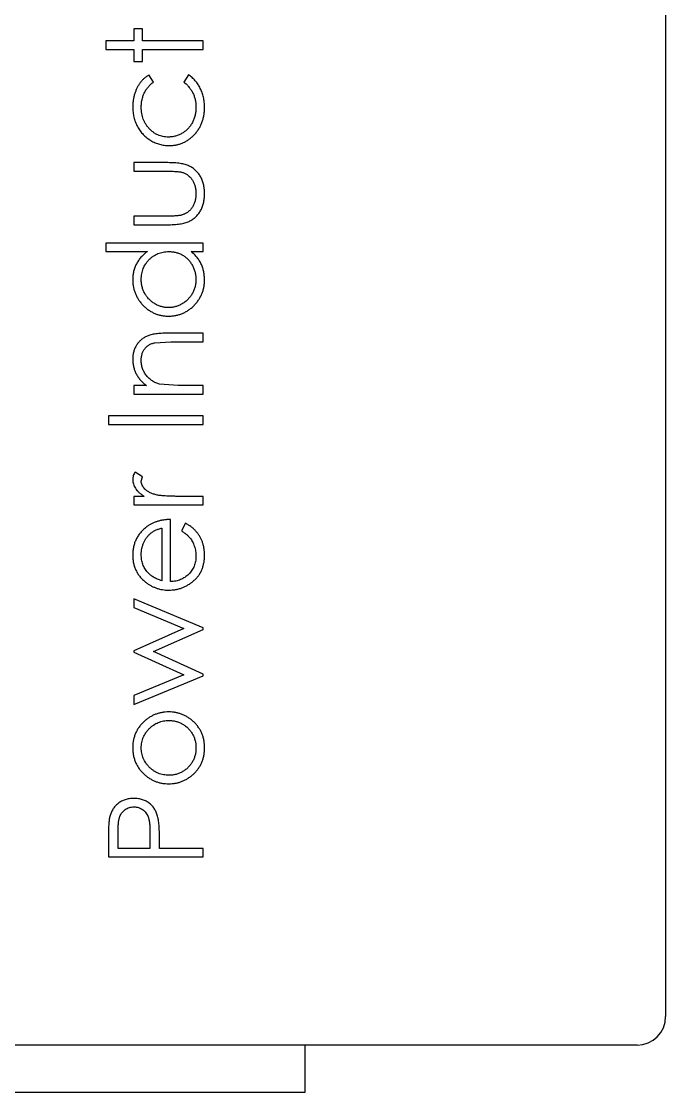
# Model space of a CAD drawing. Header units: inches. Extents: x -190 to 160, y -110 to 38.
# Drawn here: x 67.28 to 70.67, y -44.62 to -38.98 of the extents above; entities that cross this region are included whole.
import ezdxf

# ---------------------------------------------------------------- set-up
doc = ezdxf.new("R2010")
doc.units = ezdxf.units.IN
doc.header["$LTSCALE"] = 1.21
doc.header["$MEASUREMENT"] = 0
doc.layers.get('0').update_dxf_attribs({"linetype": 'CONTINUOUS'})

msp = doc.modelspace()

# ---------------------------------------------------------------- linework, layer by layer
at = {"color": 7, "linetype": 'Continuous'}
for p, q in [((70.6728, -37.7184), (70.6728, -44.2184)), ((67.8723, -39.0189), (67.8723, -39.083)), ((67.9172, -39.0189), (67.8723, -39.0189)), ((67.9172, -39.083), (67.9172, -39.0189)), ((67.7249, -39.083), (67.7249, -39.1278)), ((67.8723, -39.083), (67.7249, -39.083)), ((68.2377, -39.083), (67.9172, -39.083)), ((68.2377, -39.1278), (68.2377, -39.083)), ((67.7249, -39.1278), (67.8723, -39.1278)), ((67.8723, -39.1278), (67.8723, -39.1919)), ((67.9172, -39.1919), (67.9172, -39.1278)), ((67.9172, -39.1278), (68.2377, -39.1278)), ((67.8723, -39.1919), (67.9172, -39.1919)), ((67.9749, -39.3), (67.9515, -39.2624)), ((68.1598, -39.2624), (68.1351, -39.3)), ((67.8723, -39.724), (67.8723, -39.7689)), ((68.0502, -39.724), (67.8723, -39.724)), ((67.8723, -39.7689), (68.0418, -39.7689)), ((67.8723, -40.006), (67.8723, -40.0509)), ((68.0418, -40.006), (67.8723, -40.006)), ((67.8723, -40.0509), (68.0469, -40.0509)), ((67.7249, -40.1471), (67.7249, -40.1919)), ((68.2377, -40.1471), (67.7249, -40.1471)), ((67.7249, -40.1919), (67.943, -40.1919)), ((68.1745, -40.1919), (68.2377, -40.1919)), ((68.2377, -40.1919), (68.2377, -40.1471)), ((68.2377, -40.6214), (68.0511, -40.6214)), ((68.2377, -40.6663), (68.2377, -40.6214)), ((67.9827, -40.6716), (68.0658, -40.6663)), ((68.0658, -40.6663), (68.2377, -40.6663)), ((67.8723, -40.8971), (67.8723, -40.9419)), ((67.9382, -40.8971), (67.8723, -40.8971)), ((68.1056, -40.8971), (68.0075, -40.8901)), ((68.2377, -40.8971), (68.1056, -40.8971)), ((68.2377, -40.9419), (68.2377, -40.8971)), ((67.8723, -40.9419), (68.2377, -40.9419)), ((67.7377, -41.0573), (67.7377, -41.1022)), ((68.2377, -41.0573), (67.7377, -41.0573)), ((68.2377, -41.1022), (68.2377, -41.0573)), ((67.7377, -41.1022), (68.2377, -41.1022)), ((67.9173, -41.3768), (67.8784, -41.3522)), ((67.9108, -41.3998), (67.9173, -41.3768)), ((67.8723, -41.4804), (67.8723, -41.5253)), ((67.9261, -41.4804), (67.8723, -41.4804)), ((68.2377, -41.4804), (68.1149, -41.4804)), ((68.2377, -41.5253), (68.2377, -41.4804)), ((67.8723, -41.5253), (68.2377, -41.5253)), ((68.0646, -41.9291), (68.0646, -41.6022)), ((68.0198, -41.6471), (68.0198, -41.9244)), ((68.1433, -41.6214), (68.1223, -41.6613)), ((67.8723, -42.0189), (67.8723, -42.066)), ((68.2377, -42.1716), (67.8723, -42.0189)), ((67.8723, -42.066), (68.1351, -42.1759)), ((68.1351, -42.1759), (67.8723, -42.2926)), ((67.9749, -42.2977), (68.2377, -42.1809)), ((68.2377, -42.1809), (68.2377, -42.1716)), ((67.8723, -42.2926), (67.8723, -42.3002)), ((67.8723, -42.3002), (68.1351, -42.4195)), ((68.2377, -42.4169), (67.9749, -42.2977)), ((68.1351, -42.4195), (67.8723, -42.5284)), ((67.8723, -42.5765), (68.2377, -42.4252)), ((68.2377, -42.4252), (68.2377, -42.4169)), ((67.8723, -42.5284), (67.8723, -42.5765)), ((67.7377, -43.2798), (67.7377, -43.3778)), ((67.789, -43.333), (67.789, -43.2415)), ((67.9568, -43.2454), (67.9557, -43.333)), ((68.0069, -43.333), (68.0069, -43.2972)), ((67.9557, -43.333), (67.789, -43.333)), ((68.2377, -43.333), (68.0069, -43.333)), ((68.2377, -43.3778), (68.2377, -43.333)), ((67.7377, -43.3778), (68.2377, -43.3778)), ((70.5228, -44.3684), (64.0228, -44.3684)), ((68.7728, -44.3684), (68.7728, -44.6184)), ((68.7728, -44.6184), (65.7728, -44.6184))]:
    msp.add_line(p, q, dxfattribs=at)
msp.add_arc((70.5228, -44.2184), 0.15, 270, 0, dxfattribs=at)
for points, knots in [([(67.9515, -39.2624), (67.9471, -39.2652), (67.9382, -39.2707), (67.9263, -39.2804), (67.9154, -39.2909), (67.9058, -39.3023), (67.8973, -39.3149), (67.8895, -39.3286), (67.8828, -39.3437), (67.8768, -39.3598), (67.8718, -39.3766), (67.8685, -39.3941), (67.8663, -39.4118), (67.866, -39.4237), (67.8659, -39.4297)], [0, 0, 0, 0, 0.080267, 0.158563, 0.234587, 0.309802, 0.386398, 0.466024, 0.549934, 0.637951, 0.72809, 0.817919, 0.908731, 1, 1, 1, 1]), ([(68.2441, -39.4334), (68.2441, -39.4288), (68.244, -39.4196), (68.2428, -39.406), (68.2412, -39.3929), (68.2387, -39.3801), (68.2357, -39.3677), (68.2318, -39.3557), (68.2273, -39.344), (68.2221, -39.3329), (68.2163, -39.3221), (68.2099, -39.3119), (68.203, -39.3021), (68.1954, -39.2931), (68.1874, -39.2846), (68.1788, -39.2765), (68.1696, -39.2691), (68.163, -39.2647), (68.1598, -39.2624)], [0, 0, 0, 0, 0.069989, 0.138173, 0.205171, 0.270235, 0.334578, 0.397462, 0.460097, 0.522258, 0.583527, 0.644144, 0.704068, 0.763043, 0.821803, 0.880931, 0.940367, 1, 1, 1, 1]), ([(67.9108, -39.433), (67.911, -39.4262), (67.9113, -39.4128), (67.9144, -39.3933), (67.9194, -39.3748), (67.9264, -39.3575), (67.9355, -39.3413), (67.9467, -39.3263), (67.9597, -39.3122), (67.9698, -39.3041), (67.9749, -39.3)], [0, 0, 0, 0, 0.134005, 0.26153, 0.385391, 0.506636, 0.626494, 0.747416, 0.871676, 1, 1, 1, 1]), ([(68.1351, -39.3), (68.1403, -39.3043), (68.1503, -39.3128), (68.1633, -39.3273), (68.1745, -39.3425), (68.1836, -39.3587), (68.1906, -39.3759), (68.1956, -39.3941), (68.1987, -39.4131), (68.1991, -39.4261), (68.1992, -39.4327)], [0, 0, 0, 0, 0.131436, 0.258143, 0.380628, 0.501558, 0.622702, 0.744553, 0.870019, 1, 1, 1, 1]), ([(67.8659, -39.4297), (67.866, -39.4345), (67.8661, -39.4439), (67.8674, -39.4579), (67.8692, -39.4715), (67.8721, -39.4847), (67.8756, -39.4976), (67.8799, -39.5102), (67.885, -39.5224), (67.8909, -39.5342), (67.8975, -39.5455), (67.9047, -39.5563), (67.9125, -39.5665), (67.921, -39.5759), (67.93, -39.5849), (67.9398, -39.5931), (67.95, -39.6008), (67.9609, -39.6077), (67.9722, -39.6139), (67.9837, -39.6193), (67.9955, -39.624), (68.0076, -39.6276), (68.0198, -39.6308), (68.0324, -39.6326), (68.0451, -39.634), (68.0537, -39.6342), (68.058, -39.6342)], [0, 0, 0, 0, 0.045769, 0.090405, 0.134022, 0.177193, 0.219957, 0.262249, 0.304554, 0.346762, 0.38863, 0.430157, 0.470985, 0.511317, 0.551813, 0.592449, 0.633145, 0.67459, 0.715827, 0.756474, 0.796993, 0.837169, 0.877364, 0.917864, 0.958709, 1, 1, 1, 1]), ([(68.054, -39.5894), (68.0491, -39.5892), (68.0395, -39.589), (68.0253, -39.5868), (68.0117, -39.5835), (67.9987, -39.5784), (67.9862, -39.5723), (67.9744, -39.5644), (67.963, -39.5554), (67.9523, -39.545), (67.9426, -39.5336), (67.9341, -39.5213), (67.9269, -39.5083), (67.9209, -39.4947), (67.9165, -39.4802), (67.9131, -39.4651), (67.9112, -39.4493), (67.9109, -39.4385), (67.9108, -39.433)], [0, 0, 0, 0, 0.061906, 0.122282, 0.181243, 0.239687, 0.298403, 0.358078, 0.419262, 0.482458, 0.54645, 0.609183, 0.671752, 0.734538, 0.798031, 0.863079, 0.930478, 1, 1, 1, 1]), ([(68.1992, -39.4327), (68.199, -39.4399), (68.1986, -39.4541), (68.195, -39.4748), (68.1891, -39.4944), (68.1807, -39.5128), (68.1704, -39.5298), (68.1579, -39.5449), (68.1435, -39.5581), (68.1274, -39.5693), (68.11, -39.5782), (68.0919, -39.5846), (68.0731, -39.5886), (68.0604, -39.5891), (68.054, -39.5894)], [0, 0, 0, 0, 0.090995, 0.178471, 0.263762, 0.348667, 0.432135, 0.513403, 0.594976, 0.677471, 0.759679, 0.840035, 0.919475, 1, 1, 1, 1]), ([(68.058, -39.6342), (68.0644, -39.6341), (68.0769, -39.6337), (68.0953, -39.6309), (68.113, -39.6266), (68.1299, -39.6202), (68.1462, -39.6122), (68.1616, -39.6022), (68.1764, -39.5907), (68.1901, -39.5773), (68.2028, -39.5627), (68.2139, -39.547), (68.2233, -39.5303), (68.2309, -39.5127), (68.2369, -39.4942), (68.241, -39.4747), (68.2437, -39.4544), (68.244, -39.4405), (68.2441, -39.4334)], [0, 0, 0, 0, 0.062366, 0.123016, 0.18218, 0.241315, 0.30026, 0.359833, 0.421027, 0.48433, 0.548024, 0.610609, 0.672995, 0.73555, 0.798904, 0.863665, 0.930441, 1, 1, 1, 1]), ([(68.2441, -39.8871), (68.2441, -39.8827), (68.244, -39.8739), (68.2429, -39.8611), (68.2413, -39.8489), (68.2389, -39.8372), (68.2358, -39.8261), (68.2323, -39.8155), (68.2278, -39.8056), (68.2228, -39.7963), (68.2172, -39.7874), (68.211, -39.7793), (68.2043, -39.7716), (68.1972, -39.7644), (68.1893, -39.758), (68.1812, -39.752), (68.1724, -39.7467), (68.1631, -39.7418), (68.1528, -39.7376), (68.1416, -39.7339), (68.1292, -39.7308), (68.1156, -39.7284), (68.1009, -39.7263), (68.085, -39.725), (68.068, -39.7242), (68.0562, -39.724), (68.0502, -39.724)], [0, 0, 0, 0, 0.046061, 0.08984, 0.132171, 0.173216, 0.212399, 0.250545, 0.287775, 0.324061, 0.359907, 0.395235, 0.429826, 0.464576, 0.498985, 0.533903, 0.568911, 0.604572, 0.642163, 0.682698, 0.726289, 0.773809, 0.824452, 0.879304, 0.93779, 1, 1, 1, 1]), ([(68.0418, -39.7689), (68.0472, -39.7689), (68.0576, -39.7689), (68.0723, -39.7693), (68.0857, -39.7698), (68.0976, -39.7705), (68.108, -39.7716), (68.1169, -39.7729), (68.1244, -39.7743), (68.1288, -39.7757), (68.1308, -39.7763)], [0, 0, 0, 0, 0.181047, 0.346506, 0.495245, 0.628535, 0.745409, 0.845926, 0.930307, 1, 1, 1, 1]), ([(68.1308, -39.7763), (68.1358, -39.7783), (68.1457, -39.7823), (68.1589, -39.7916), (68.1708, -39.8027), (68.1809, -39.8162), (68.1891, -39.8314), (68.195, -39.8485), (68.1986, -39.8671), (68.199, -39.88), (68.1992, -39.8867)], [0, 0, 0, 0, 0.115661, 0.229984, 0.346404, 0.466957, 0.591629, 0.720163, 0.855368, 1, 1, 1, 1]), ([(68.0469, -40.0509), (68.0531, -40.0508), (68.0652, -40.0507), (68.0827, -40.0499), (68.0991, -40.0486), (68.1141, -40.0466), (68.128, -40.0441), (68.1407, -40.041), (68.1522, -40.0373), (68.1626, -40.0331), (68.172, -40.0282), (68.1808, -40.0228), (68.1892, -40.0169), (68.197, -40.0104), (68.2043, -40.0032), (68.211, -39.9955), (68.2172, -39.9872), (68.2228, -39.9783), (68.2278, -39.9688), (68.2323, -39.9589), (68.2358, -39.9482), (68.2389, -39.9371), (68.2413, -39.9254), (68.2429, -39.9131), (68.244, -39.9003), (68.2441, -39.8916), (68.2441, -39.8871)], [0, 0, 0, 0, 0.063476, 0.122933, 0.178121, 0.229818, 0.277417, 0.321787, 0.362465, 0.399904, 0.435424, 0.470466, 0.505029, 0.539489, 0.573809, 0.608451, 0.643613, 0.679014, 0.715151, 0.752231, 0.789904, 0.828929, 0.869466, 0.911273, 0.954848, 1, 1, 1, 1]), ([(68.1992, -39.8867), (68.199, -39.8934), (68.1986, -39.9065), (68.1949, -39.9253), (68.1888, -39.9427), (68.1817, -39.9559), (68.1751, -39.9656), (68.1695, -39.9721), (68.1636, -39.9782), (68.1572, -39.9836), (68.1503, -39.9883), (68.1431, -39.9926), (68.1353, -39.996), (68.1299, -39.998), (68.1272, -39.9989)], [0, 0, 0, 0, 0.140305, 0.272971, 0.400766, 0.525455, 0.586839, 0.646464, 0.70539, 0.764029, 0.821914, 0.880284, 0.939513, 1, 1, 1, 1]), ([(68.1272, -39.9989), (68.1251, -39.9995), (68.1204, -40.0008), (68.1127, -40.0021), (68.1038, -40.0033), (68.0938, -40.0043), (68.0825, -40.0051), (68.07, -40.0057), (68.0563, -40.006), (68.0468, -40.006), (68.0418, -40.006)], [0, 0, 0, 0, 0.078285, 0.168329, 0.272968, 0.390068, 0.522064, 0.66788, 0.826383, 1, 1, 1, 1]), ([(67.943, -40.1919), (67.9369, -40.1967), (67.925, -40.206), (67.9091, -40.2217), (67.8958, -40.2387), (67.8849, -40.2568), (67.8764, -40.276), (67.8702, -40.2962), (67.8666, -40.3177), (67.8661, -40.3323), (67.8659, -40.3398)], [0, 0, 0, 0, 0.133757, 0.261489, 0.385247, 0.505898, 0.62579, 0.747015, 0.871116, 1, 1, 1, 1]), ([(67.9108, -40.3392), (67.9109, -40.3341), (67.9111, -40.3241), (67.9132, -40.3094), (67.9163, -40.2953), (67.921, -40.2819), (67.9268, -40.269), (67.9339, -40.2567), (67.9425, -40.2452), (67.9522, -40.2343), (67.9628, -40.2244), (67.9742, -40.2157), (67.9863, -40.2084), (67.9989, -40.2023), (68.0123, -40.1977), (68.0262, -40.1944), (68.0408, -40.1923), (68.0508, -40.1921), (68.0558, -40.1919)], [0, 0, 0, 0, 0.066049, 0.130033, 0.192388, 0.253903, 0.314524, 0.375813, 0.437905, 0.501259, 0.564848, 0.626506, 0.687493, 0.748087, 0.808781, 0.870812, 0.934366, 1, 1, 1, 1]), ([(68.0558, -40.1919), (68.0624, -40.1922), (68.0754, -40.1926), (68.0944, -40.1962), (68.1123, -40.2022), (68.1291, -40.2106), (68.1445, -40.2212), (68.1584, -40.2337), (68.1704, -40.2484), (68.1807, -40.2649), (68.189, -40.2826), (68.1949, -40.3011), (68.1985, -40.3202), (68.199, -40.3331), (68.1992, -40.3396)], [0, 0, 0, 0, 0.086544, 0.169548, 0.251501, 0.332864, 0.413824, 0.494444, 0.576897, 0.66176, 0.747448, 0.831336, 0.915198, 1, 1, 1, 1]), ([(68.2441, -40.3412), (68.2439, -40.3339), (68.2436, -40.3196), (68.2403, -40.2986), (68.2351, -40.2785), (68.2278, -40.2592), (68.218, -40.2408), (68.206, -40.2234), (68.1914, -40.2069), (68.1802, -40.197), (68.1745, -40.1919)], [0, 0, 0, 0, 0.12763, 0.251855, 0.3727, 0.492835, 0.61373, 0.737915, 0.865702, 1, 1, 1, 1]), ([(67.8659, -40.3398), (67.8661, -40.3463), (67.8665, -40.359), (67.869, -40.3779), (67.8733, -40.396), (67.8795, -40.4134), (67.8871, -40.4301), (67.8968, -40.446), (67.908, -40.4613), (67.9209, -40.4756), (67.9349, -40.4887), (67.9498, -40.5002), (67.9655, -40.5099), (67.9818, -40.5178), (67.9988, -40.5241), (68.0166, -40.5285), (68.0351, -40.5311), (68.0477, -40.5315), (68.054, -40.5317)], [0, 0, 0, 0, 0.065114, 0.128369, 0.190418, 0.251921, 0.313274, 0.375086, 0.438389, 0.503209, 0.567967, 0.630868, 0.691997, 0.752426, 0.813096, 0.873921, 0.936225, 1, 1, 1, 1]), ([(68.0545, -40.4868), (68.0482, -40.4866), (68.0358, -40.4862), (68.0174, -40.4821), (67.9994, -40.4759), (67.9822, -40.4672), (67.9662, -40.4564), (67.952, -40.4436), (67.9395, -40.4292), (67.9292, -40.4131), (67.9211, -40.3959), (67.9151, -40.3777), (67.9115, -40.3587), (67.911, -40.3457), (67.9108, -40.3392)], [0, 0, 0, 0, 0.08199, 0.163342, 0.245815, 0.330154, 0.415225, 0.497964, 0.580495, 0.663756, 0.747524, 0.830407, 0.914079, 1, 1, 1, 1]), ([(68.054, -40.5317), (68.0605, -40.5315), (68.0733, -40.5312), (68.0921, -40.5285), (68.1101, -40.5242), (68.1275, -40.5181), (68.144, -40.5101), (68.1599, -40.5005), (68.1749, -40.4891), (68.1889, -40.4761), (68.2019, -40.4619), (68.2132, -40.4468), (68.2227, -40.4309), (68.2306, -40.4144), (68.2366, -40.3971), (68.2409, -40.3791), (68.2436, -40.3603), (68.2439, -40.3476), (68.2441, -40.3412)], [0, 0, 0, 0, 0.064954, 0.128099, 0.189669, 0.250706, 0.311891, 0.373265, 0.435809, 0.500424, 0.565061, 0.627671, 0.689332, 0.75007, 0.810996, 0.872567, 0.93538, 1, 1, 1, 1]), ([(68.1992, -40.3396), (68.199, -40.346), (68.1986, -40.3587), (68.1948, -40.3773), (68.1889, -40.3954), (68.1804, -40.4127), (68.17, -40.4288), (68.1575, -40.4434), (68.1429, -40.4561), (68.1269, -40.467), (68.1095, -40.4758), (68.0916, -40.4822), (68.0732, -40.486), (68.0607, -40.4865), (68.0545, -40.4868)], [0, 0, 0, 0, 0.083744, 0.166215, 0.248688, 0.332842, 0.416952, 0.500107, 0.583507, 0.669193, 0.754516, 0.837141, 0.918411, 1, 1, 1, 1]), ([(68.0511, -40.6214), (68.0452, -40.6214), (68.0336, -40.6215), (68.017, -40.6223), (68.0015, -40.6235), (67.9872, -40.625), (67.9743, -40.6273), (67.9624, -40.6298), (67.9518, -40.6329), (67.9394, -40.6377), (67.9255, -40.645), (67.9104, -40.6559), (67.8974, -40.6691), (67.8861, -40.6841), (67.8771, -40.7008), (67.8705, -40.7188), (67.8666, -40.738), (67.8662, -40.7513), (67.8659, -40.758)], [0, 0, 0, 0, 0.067927, 0.131726, 0.190668, 0.245197, 0.295509, 0.341244, 0.383386, 0.42144, 0.492956, 0.562869, 0.633024, 0.704457, 0.776512, 0.848822, 0.92276, 1, 1, 1, 1]), ([(67.9108, -40.7658), (67.911, -40.7598), (67.9113, -40.7481), (67.9148, -40.7314), (67.9204, -40.7165), (67.9284, -40.7035), (67.9387, -40.6924), (67.9513, -40.6833), (67.9661, -40.676), (67.977, -40.6731), (67.9827, -40.6716)], [0, 0, 0, 0, 0.140739, 0.270019, 0.390719, 0.506822, 0.621524, 0.739167, 0.86448, 1, 1, 1, 1]), ([(67.8659, -40.758), (67.8661, -40.7647), (67.8666, -40.7779), (67.8698, -40.7974), (67.8753, -40.816), (67.8828, -40.834), (67.8928, -40.8511), (67.9054, -40.8675), (67.9206, -40.883), (67.9322, -40.8923), (67.9382, -40.8971)], [0, 0, 0, 0, 0.12314, 0.243411, 0.36189, 0.48007, 0.601012, 0.726431, 0.859024, 1, 1, 1, 1]), ([(68.0075, -40.8901), (68.0042, -40.8892), (67.9975, -40.8872), (67.9878, -40.8833), (67.9785, -40.8786), (67.9697, -40.8733), (67.9613, -40.8672), (67.9532, -40.8604), (67.9457, -40.8528), (67.9385, -40.8446), (67.9321, -40.8358), (67.9263, -40.8267), (67.9216, -40.8172), (67.9175, -40.8075), (67.9145, -40.7975), (67.9123, -40.7872), (67.911, -40.7766), (67.9108, -40.7695), (67.9108, -40.7658)], [0, 0, 0, 0, 0.061985, 0.123883, 0.184782, 0.245602, 0.307065, 0.369229, 0.432026, 0.49708, 0.561852, 0.625426, 0.687649, 0.74977, 0.811016, 0.873373, 0.936014, 1, 1, 1, 1]), ([(67.8784, -41.3522), (67.8765, -41.3555), (67.8728, -41.362), (67.8689, -41.372), (67.8664, -41.3817), (67.8661, -41.3881), (67.8659, -41.3912)], [0, 0, 0, 0, 0.279676, 0.536477, 0.774722, 1, 1, 1, 1]), ([(67.8659, -41.3912), (67.8661, -41.3953), (67.8665, -41.4033), (67.8692, -41.4152), (67.8737, -41.4268), (67.88, -41.4383), (67.8884, -41.4494), (67.8989, -41.4602), (67.9115, -41.4707), (67.9211, -41.4771), (67.9261, -41.4804)], [0, 0, 0, 0, 0.107158, 0.213886, 0.324683, 0.439459, 0.561633, 0.693888, 0.839941, 1, 1, 1, 1]), ([(67.9895, -41.4724), (67.9863, -41.4715), (67.9799, -41.4697), (67.9708, -41.4666), (67.9624, -41.4632), (67.9545, -41.4595), (67.9474, -41.4555), (67.9409, -41.4513), (67.9351, -41.4467), (67.9285, -41.4403), (67.9216, -41.432), (67.9154, -41.4215), (67.9115, -41.4107), (67.911, -41.4034), (67.9108, -41.3998)], [0, 0, 0, 0, 0.08796, 0.171717, 0.250668, 0.325882, 0.396881, 0.463575, 0.52807, 0.589688, 0.704809, 0.808662, 0.906193, 1, 1, 1, 1]), ([(68.1149, -41.4804), (68.1074, -41.4804), (68.0929, -41.4804), (68.0723, -41.4799), (68.0537, -41.4794), (68.037, -41.4785), (68.0223, -41.4774), (68.0096, -41.476), (67.9988, -41.4746), (67.9924, -41.4731), (67.9895, -41.4724)], [0, 0, 0, 0, 0.179823, 0.343762, 0.491834, 0.624109, 0.7414, 0.843062, 0.929145, 1, 1, 1, 1]), ([(68.0646, -41.6022), (68.0584, -41.6024), (68.0462, -41.6027), (68.0283, -41.6046), (68.0113, -41.6078), (67.995, -41.6123), (67.9794, -41.6177), (67.9648, -41.6246), (67.9507, -41.6325), (67.9421, -41.6388), (67.9378, -41.6419)], [0, 0, 0, 0, 0.137842, 0.270382, 0.39846, 0.52275, 0.643826, 0.763745, 0.881478, 1, 1, 1, 1]), ([(67.9378, -41.6419), (67.9321, -41.6466), (67.9208, -41.6557), (67.9062, -41.6714), (67.8936, -41.6881), (67.8835, -41.7061), (67.8756, -41.7252), (67.87, -41.7455), (67.8665, -41.7669), (67.8661, -41.7816), (67.8659, -41.7891)], [0, 0, 0, 0, 0.129891, 0.255257, 0.377248, 0.497742, 0.61812, 0.740967, 0.86796, 1, 1, 1, 1]), ([(67.9108, -41.7868), (67.9109, -41.7813), (67.9112, -41.7704), (67.914, -41.7543), (67.9181, -41.7385), (67.9242, -41.7234), (67.9313, -41.7091), (67.9398, -41.6962), (67.9493, -41.6847), (67.9602, -41.6747), (67.9724, -41.6659), (67.9865, -41.6585), (68.0023, -41.6519), (68.0138, -41.6487), (68.0198, -41.6471)], [0, 0, 0, 0, 0.085526, 0.16996, 0.254613, 0.339732, 0.423362, 0.503109, 0.580405, 0.6556, 0.732499, 0.814769, 0.90376, 1, 1, 1, 1]), ([(68.1223, -41.6613), (68.1273, -41.6646), (68.1366, -41.6709), (68.1491, -41.6809), (68.1596, -41.6903), (68.168, -41.6997), (68.1749, -41.7095), (68.1809, -41.7199), (68.1864, -41.7312), (68.1909, -41.7434), (68.1946, -41.7562), (68.1973, -41.7692), (68.199, -41.7824), (68.1992, -41.7913), (68.1992, -41.7958)], [0, 0, 0, 0, 0.110204, 0.207935, 0.294694, 0.369732, 0.440831, 0.514251, 0.59139, 0.672274, 0.754341, 0.836121, 0.917408, 1, 1, 1, 1]), ([(68.2441, -41.7902), (68.244, -41.7839), (68.2437, -41.7715), (68.2416, -41.7535), (68.2381, -41.7365), (68.2332, -41.7205), (68.2268, -41.7054), (68.2192, -41.691), (68.2103, -41.6775), (68.2001, -41.6647), (68.1885, -41.6525), (68.1749, -41.6414), (68.1598, -41.6308), (68.1489, -41.6246), (68.1433, -41.6214)], [0, 0, 0, 0, 0.091199, 0.178106, 0.261328, 0.341557, 0.420008, 0.498097, 0.5754, 0.653645, 0.734126, 0.818339, 0.90663, 1, 1, 1, 1]), ([(67.8659, -41.7891), (67.8661, -41.7964), (67.8666, -41.8106), (67.8696, -41.8315), (67.8751, -41.8511), (67.8825, -41.8697), (67.8922, -41.8871), (67.904, -41.9034), (67.918, -41.9185), (67.9286, -41.9274), (67.934, -41.9319)], [0, 0, 0, 0, 0.133158, 0.260241, 0.383675, 0.50466, 0.625357, 0.746411, 0.871165, 1, 1, 1, 1]), ([(67.945, -41.8809), (67.9423, -41.8776), (67.9369, -41.871), (67.9298, -41.8605), (67.924, -41.8493), (67.9191, -41.8378), (67.9154, -41.8257), (67.9127, -41.8132), (67.911, -41.8001), (67.9109, -41.7913), (67.9108, -41.7868)], [0, 0, 0, 0, 0.125961, 0.249331, 0.370902, 0.494008, 0.615838, 0.740859, 0.868908, 1, 1, 1, 1]), ([(68.056, -41.974), (68.062, -41.9738), (68.0739, -41.9735), (68.0914, -41.9713), (68.1085, -41.9674), (68.125, -41.962), (68.1412, -41.9552), (68.1569, -41.9468), (68.1721, -41.9368), (68.1866, -41.9255), (68.2002, -41.9129), (68.2119, -41.8988), (68.2219, -41.8836), (68.2301, -41.8672), (68.2364, -41.8496), (68.2409, -41.8308), (68.2436, -41.8109), (68.2439, -41.7972), (68.2441, -41.7902)], [0, 0, 0, 0, 0.061017, 0.12108, 0.180068, 0.23919, 0.298706, 0.358881, 0.420369, 0.483448, 0.546566, 0.608699, 0.670186, 0.731865, 0.795203, 0.860371, 0.928421, 1, 1, 1, 1]), ([(68.1992, -41.7958), (68.1991, -41.8004), (68.1989, -41.8094), (68.197, -41.8226), (68.1942, -41.8352), (68.19, -41.8474), (68.1847, -41.8589), (68.1782, -41.8699), (68.1704, -41.8802), (68.1616, -41.89), (68.1518, -41.8989), (68.1414, -41.9068), (68.1302, -41.9134), (68.1184, -41.9188), (68.106, -41.9233), (68.0928, -41.9264), (68.0789, -41.9285), (68.0694, -41.9289), (68.0646, -41.9291)], [0, 0, 0, 0, 0.064996, 0.127669, 0.188951, 0.249055, 0.309071, 0.369222, 0.430175, 0.492602, 0.555347, 0.616963, 0.678171, 0.739247, 0.801609, 0.865524, 0.931615, 1, 1, 1, 1]), ([(68.0198, -41.9244), (68.0157, -41.9231), (68.0078, -41.9207), (67.9965, -41.9164), (67.986, -41.9115), (67.9762, -41.9064), (67.9672, -41.9008), (67.9591, -41.8946), (67.9516, -41.8881), (67.9472, -41.8833), (67.945, -41.8809)], [0, 0, 0, 0, 0.145333, 0.282482, 0.414465, 0.541291, 0.6615, 0.77742, 0.890016, 1, 1, 1, 1]), ([(67.934, -41.9319), (67.9385, -41.9353), (67.9474, -41.9419), (67.9616, -41.9505), (67.9762, -41.9578), (67.9912, -41.9637), (68.0068, -41.9683), (68.0228, -41.9716), (68.0393, -41.9735), (68.0504, -41.9738), (68.056, -41.974)], [0, 0, 0, 0, 0.127652, 0.253422, 0.376704, 0.499449, 0.622572, 0.746232, 0.871955, 1, 1, 1, 1]), ([(68.056, -42.615), (68.0499, -42.6152), (68.0377, -42.6155), (68.0198, -42.6178), (68.0026, -42.6217), (67.9859, -42.6273), (67.9699, -42.6343), (67.9546, -42.643), (67.9398, -42.6532), (67.9307, -42.6611), (67.9261, -42.6651)], [0, 0, 0, 0, 0.129366, 0.255435, 0.378632, 0.501466, 0.623494, 0.746166, 0.871843, 1, 1, 1, 1]), ([(68.2441, -42.8039), (68.2439, -42.7971), (68.2436, -42.7838), (68.2409, -42.7644), (68.2366, -42.7458), (68.2303, -42.7283), (68.2224, -42.7116), (68.2126, -42.696), (68.2011, -42.6813), (68.1879, -42.6677), (68.1736, -42.6554), (68.1586, -42.6446), (68.143, -42.6354), (68.1267, -42.628), (68.1099, -42.6221), (68.0924, -42.618), (68.0744, -42.6154), (68.0622, -42.6151), (68.056, -42.615)], [0, 0, 0, 0, 0.068492, 0.134134, 0.197903, 0.260483, 0.322146, 0.383778, 0.446215, 0.510341, 0.574395, 0.636226, 0.697102, 0.756828, 0.816735, 0.876663, 0.937584, 1, 1, 1, 1]), ([(67.9261, -42.6651), (67.9213, -42.6697), (67.9118, -42.6789), (67.8996, -42.6941), (67.8892, -42.7102), (67.8805, -42.7272), (67.8741, -42.7451), (67.8694, -42.7639), (67.8663, -42.7836), (67.8661, -42.7971), (67.8659, -42.8039)], [0, 0, 0, 0, 0.128486, 0.253129, 0.375307, 0.496196, 0.617866, 0.741668, 0.868249, 1, 1, 1, 1]), ([(67.9108, -42.8041), (67.9109, -42.7993), (67.9112, -42.7898), (67.9132, -42.7757), (67.9166, -42.7622), (67.9211, -42.7491), (67.9272, -42.7366), (67.9346, -42.7247), (67.9433, -42.7132), (67.9532, -42.7024), (67.964, -42.6924), (67.9756, -42.6838), (67.9876, -42.6763), (68.0003, -42.6702), (68.0135, -42.6657), (68.0273, -42.6624), (68.0416, -42.6603), (68.0514, -42.66), (68.0563, -42.6599)], [0, 0, 0, 0, 0.063427, 0.125645, 0.186359, 0.247027, 0.307631, 0.36905, 0.431875, 0.496953, 0.56203, 0.625207, 0.687231, 0.748232, 0.80973, 0.871726, 0.934815, 1, 1, 1, 1]), ([(68.0563, -42.6599), (68.0627, -42.6601), (68.0754, -42.6606), (68.0941, -42.6643), (68.112, -42.6704), (68.1291, -42.679), (68.1449, -42.6894), (68.1591, -42.7017), (68.1711, -42.7159), (68.1813, -42.7315), (68.1893, -42.7484), (68.195, -42.7663), (68.1987, -42.7849), (68.1991, -42.7976), (68.1992, -42.8041)], [0, 0, 0, 0, 0.084748, 0.168209, 0.251534, 0.336098, 0.420107, 0.50234, 0.583995, 0.666292, 0.749092, 0.831017, 0.914394, 1, 1, 1, 1]), ([(67.8659, -42.8039), (67.8661, -42.8108), (67.8664, -42.8243), (67.8694, -42.844), (67.874, -42.8629), (67.8807, -42.8809), (67.8892, -42.898), (67.8998, -42.914), (67.912, -42.9294), (67.9216, -42.9385), (67.9264, -42.9431)], [0, 0, 0, 0, 0.1313, 0.258712, 0.382089, 0.503564, 0.625181, 0.747287, 0.871502, 1, 1, 1, 1]), ([(68.0563, -42.9483), (68.0514, -42.9482), (68.0416, -42.9479), (68.0273, -42.9459), (68.0135, -42.9426), (68.0003, -42.938), (67.9876, -42.9319), (67.9756, -42.9245), (67.964, -42.9159), (67.9532, -42.906), (67.9433, -42.8952), (67.9346, -42.8837), (67.9272, -42.8718), (67.9212, -42.8592), (67.9165, -42.8462), (67.9133, -42.8326), (67.9112, -42.8185), (67.9109, -42.809), (67.9108, -42.8041)], [0, 0, 0, 0, 0.065164, 0.128232, 0.190209, 0.251687, 0.312668, 0.374443, 0.437599, 0.502359, 0.567416, 0.63022, 0.69162, 0.752601, 0.812835, 0.873956, 0.936154, 1, 1, 1, 1]), ([(68.056, -42.9932), (68.0622, -42.9931), (68.0744, -42.9928), (68.0924, -42.9902), (68.1099, -42.9861), (68.1267, -42.9803), (68.143, -42.9728), (68.1586, -42.9637), (68.1736, -42.9528), (68.1879, -42.9405), (68.2011, -42.927), (68.2126, -42.9122), (68.2224, -42.8965), (68.2303, -42.8798), (68.2366, -42.8622), (68.241, -42.8436), (68.2436, -42.8241), (68.2439, -42.8107), (68.2441, -42.8039)], [0, 0, 0, 0, 0.062337, 0.123182, 0.183034, 0.242866, 0.302517, 0.363315, 0.425069, 0.489042, 0.553087, 0.615445, 0.677286, 0.739175, 0.801676, 0.865365, 0.931258, 1, 1, 1, 1]), ([(68.1992, -42.8041), (68.1991, -42.8106), (68.1987, -42.8233), (68.195, -42.842), (68.1893, -42.8599), (68.1813, -42.8768), (68.1712, -42.8924), (68.159, -42.9065), (68.1449, -42.9189), (68.1291, -42.9294), (68.112, -42.9378), (68.0941, -42.9439), (68.0754, -42.9477), (68.0627, -42.9481), (68.0563, -42.9483)], [0, 0, 0, 0, 0.08559, 0.168953, 0.251283, 0.334069, 0.416351, 0.497655, 0.580166, 0.664159, 0.748512, 0.831821, 0.915267, 1, 1, 1, 1]), ([(67.9264, -42.9431), (67.931, -42.9471), (67.9401, -42.955), (67.9548, -42.9653), (67.9702, -42.9739), (67.9861, -42.981), (68.0027, -42.9865), (68.0199, -42.9904), (68.0378, -42.9927), (68.0499, -42.9931), (68.056, -42.9932)], [0, 0, 0, 0, 0.128411, 0.253759, 0.377286, 0.498912, 0.621321, 0.744762, 0.871081, 1, 1, 1, 1]), ([(67.8718, -43.0701), (67.8677, -43.0702), (67.8597, -43.0703), (67.848, -43.0717), (67.8368, -43.0738), (67.8261, -43.0766), (67.816, -43.0805), (67.8064, -43.0851), (67.7973, -43.0905), (67.7888, -43.0969), (67.7809, -43.1037), (67.7737, -43.1112), (67.7672, -43.1191), (67.7613, -43.1275), (67.7562, -43.1364), (67.7518, -43.1458), (67.748, -43.1556), (67.7462, -43.1624), (67.7452, -43.1659)], [0, 0, 0, 0, 0.071093, 0.139654, 0.205449, 0.270016, 0.33232, 0.394319, 0.455448, 0.517068, 0.578158, 0.63829, 0.697873, 0.756847, 0.816589, 0.87651, 0.937519, 1, 1, 1, 1]), ([(67.9987, -43.1699), (67.9977, -43.1661), (67.9957, -43.1587), (67.9919, -43.1479), (67.9874, -43.1378), (67.9823, -43.1282), (67.9764, -43.1193), (67.9699, -43.1111), (67.9627, -43.1035), (67.9548, -43.0966), (67.9464, -43.0903), (67.9374, -43.0849), (67.9278, -43.0804), (67.9177, -43.0766), (67.907, -43.0736), (67.8957, -43.0717), (67.884, -43.0703), (67.8759, -43.0702), (67.8718, -43.0701)], [0, 0, 0, 0, 0.066916, 0.131612, 0.194612, 0.256047, 0.316098, 0.375717, 0.435367, 0.494702, 0.554188, 0.61399, 0.673883, 0.735369, 0.797984, 0.862808, 0.929881, 1, 1, 1, 1]), ([(67.789, -43.2415), (67.789, -43.2373), (67.789, -43.2292), (67.7894, -43.2175), (67.7901, -43.2067), (67.7911, -43.1969), (67.7923, -43.1879), (67.7937, -43.1798), (67.7956, -43.1726), (67.7982, -43.1644), (67.8024, -43.1551), (67.809, -43.1452), (67.8172, -43.1364), (67.8267, -43.1289), (67.8371, -43.1227), (67.8483, -43.1182), (67.86, -43.1155), (67.868, -43.1152), (67.872, -43.115)], [0, 0, 0, 0, 0.073342, 0.141483, 0.203897, 0.261815, 0.314087, 0.362036, 0.40467, 0.442589, 0.51239, 0.581646, 0.650013, 0.720827, 0.791803, 0.860762, 0.929956, 1, 1, 1, 1]), ([(67.872, -43.115), (67.8761, -43.1152), (67.8843, -43.1155), (67.8962, -43.1182), (67.9075, -43.1227), (67.9181, -43.1289), (67.9276, -43.1366), (67.936, -43.1456), (67.9426, -43.1562), (67.9472, -43.1659), (67.9499, -43.1746), (67.9518, -43.1821), (67.9532, -43.1905), (67.9546, -43.1997), (67.9555, -43.2099), (67.9562, -43.221), (67.9568, -43.2329), (67.9568, -43.2411), (67.9568, -43.2454)], [0, 0, 0, 0, 0.069889, 0.138362, 0.206026, 0.275616, 0.344915, 0.413493, 0.4836, 0.555873, 0.595122, 0.638417, 0.686772, 0.739425, 0.797504, 0.859966, 0.927462, 1, 1, 1, 1]), ([(67.7452, -43.1659), (67.7446, -43.1686), (67.7432, -43.1746), (67.7418, -43.1846), (67.7405, -43.1962), (67.7395, -43.2096), (67.7387, -43.2247), (67.7382, -43.2416), (67.7377, -43.2601), (67.7377, -43.273), (67.7377, -43.2798)], [0, 0, 0, 0, 0.073543, 0.161258, 0.264381, 0.381219, 0.513682, 0.660945, 0.823044, 1, 1, 1, 1]), ([(68.0069, -43.2972), (68.0069, -43.2897), (68.0069, -43.2754), (68.0065, -43.2549), (68.0058, -43.2362), (68.0049, -43.2194), (68.0039, -43.2044), (68.0025, -43.1912), (68.0008, -43.1799), (67.9994, -43.173), (67.9987, -43.1699)], [0, 0, 0, 0, 0.175587, 0.336309, 0.482211, 0.614088, 0.731983, 0.835254, 0.924827, 1, 1, 1, 1])]:
    msp.add_open_spline(points, degree=3, knots=knots, dxfattribs=at)

doc.saveas('drawing.dxf')
